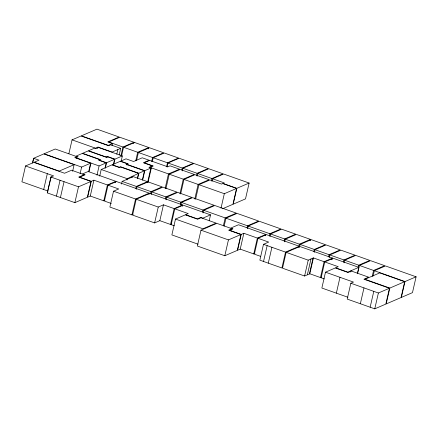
<?xml version="1.0" encoding="UTF-8"?>
<svg xmlns="http://www.w3.org/2000/svg" width="438" height="438" viewBox="0 0 438 438"><rect width="100%" height="100%" fill="white"/><g stroke="black" fill="none" stroke-linecap="round" stroke-linejoin="round"><path stroke-width="0.66" d="M25.53 165.964L53.584 175.895L50.923 177.04L47.293 192.89L74.871 202.652L87.359 197.286L90.989 181.436L78.698 177.083L84.233 174.707L71.586 170.223L64.561 173.24L33.879 162.378L25.53 165.964L21.9 181.814L48.07 191.077M32.56 162.914L33.616 158.293L43.795 153.919L74.142 164.661L72.631 171.269M32.598 162.925L33.66 158.299M43.685 189.528L47.315 173.678M51.126 176.952L47.293 192.89M56.425 196.125L60.055 180.275M68.876 153.727L72.051 139.859L81.085 135.977L108.613 145.723L110.699 144.83L120.691 148.367L119.174 154.97M60.422 197.538L64.052 181.688M76.568 157.987L76.874 156.662L55.237 149.002L44.107 153.787L81.616 167.07L90.622 163.199L88.657 171.789M80.105 173.672L81.616 167.07M74.871 202.652L78.501 186.802L90.989 181.436M88.985 171.647L90.951 163.062M97.729 148.411L98.035 147.091L112.084 152.063L120.691 148.367M115.572 182.651L115.878 181.332L107.403 184.967L93.902 180.188L91.285 181.31L87.655 197.16L90.272 196.038L103.773 200.818L104.983 200.297M90.272 196.038L93.902 180.188M96.973 175.189L99.092 165.942L106.237 162.87L105.027 168.154M99.694 176.103L101.205 169.495L111.931 164.891L119.552 167.59L120.762 167.064L138.539 173.36L137.329 178.644M106.965 157.762L107.266 156.437L114.909 159.147L122.361 155.944L121.151 161.228M105.334 168.022L106.543 162.739L114.603 159.279L113.393 164.562M112.051 145.553L112.506 143.571L107.803 141.907L119.174 137.023L96.962 129.155L81.38 135.851L108.29 145.378L112.506 143.571M103.773 200.818L107.403 184.967M148.942 194.467L149.243 193.147L116.492 181.546L108.022 185.186L104.392 201.037L111.318 203.489M113.699 164.431L114.909 159.147M116.787 154.214L117.849 149.588M120.965 155.616L122.93 147.031L133.973 142.262L133.672 143.582M108.022 185.186L118.725 188.975L113.519 191.214L109.883 207.064L131.931 214.872L133.179 214.341M121.583 155.835L123.549 147.25L134.625 142.492L148.805 147.513L148.504 148.832M121.523 184.053L122.131 181.414L133.251 176.634L147.409 181.65L136.289 186.429L122.131 181.414M126.998 165.093L127.299 163.774L120.302 161.293L112.237 164.759L119.24 167.239L120.439 166.719L138.83 173.234L144.485 170.809L142.366 180.051M126.938 180.034L127.244 178.715L138.539 173.36M135.731 160.845L137.696 152.26L148.805 147.513M131.975 177.614L132.276 176.29M136.585 160.434L138.403 152.512L149.478 147.754L163.659 152.774L152.583 157.532L138.403 152.512M137.62 178.518L138.83 173.234M135.835 188.406L136.289 186.429M136.371 189.315L136.974 186.67L148.082 181.89L162.131 186.862L151.011 191.641L136.974 186.67M131.931 214.872L135.566 199.022L149.243 193.147M182.334 206.293L182.635 204.968L149.9 193.377L136.207 199.252L132.577 215.102L154.625 222.909L159.832 220.67L170.535 224.459L171.745 223.938M142.673 179.919L144.786 170.678L150.88 168.061L147.551 182.586M151.674 161.491L152.583 157.532M152.309 161.721L153.218 157.757L164.294 152.999L178.545 158.041L167.469 162.799L153.218 157.757M148.039 182.394L151.367 167.869L150.037 167.398L153.267 166.007L144.19 162.794L149.692 160.428L167.743 166.823L170.032 165.838L179.476 169.183L168.455 173.919L151.367 167.869M150.557 193.623L151.011 191.641M151.192 194.56L151.794 191.921L162.92 187.141L176.968 192.118L165.849 196.892L151.794 191.921M166.56 166.763L167.469 162.799M167.124 166.966L168.028 163.002L179.104 158.244L193.361 163.292L182.285 168.05L168.028 163.002M154.625 222.909L158.255 207.054L163.462 204.82L174.165 208.608L182.635 204.968M165.131 188.45L168.455 173.919M165.914 188.723L169.238 174.193L180.259 169.462L194.308 174.439L183.292 179.169L169.238 174.193M159.832 220.67L163.462 204.82M165.394 198.874L165.849 196.892M166.024 199.816L166.632 197.171L177.751 192.391L191.871 197.396L180.752 202.17L166.632 197.171M181.83 170.032L182.285 168.05M182.279 170.902L182.881 168.258L193.957 163.5L208.176 168.537L197.1 173.295L182.881 168.258M170.535 224.459L174.165 208.608M209.183 220.796L210.547 214.85L183.254 205.187L174.784 208.827L171.154 224.678L174.357 225.811M179.963 193.7L183.292 179.169M180.653 193.946L183.976 179.416L194.998 174.68L209.145 179.689L198.124 184.42L183.976 179.416M175.501 219.066L202.958 228.789L216.142 223.123L201.047 217.779L197.691 219.219L185.329 214.844L175.501 219.066L171.871 234.916L198.053 244.185M180.297 204.152L180.752 202.17M180.856 205.066L181.463 202.422L192.583 197.648L214.062 205.252L202.942 210.032L181.463 202.422M196.646 175.277L197.1 173.295M197.111 176.153L197.719 173.514L208.789 168.756L222.969 173.776L211.932 178.545L197.719 173.514M194.795 198.951L198.124 184.42M195.578 199.23L198.907 184.699L209.928 179.969L221.529 184.075L222.767 183.544L236.58 188.439L232.95 204.289L222.531 208.762M202.487 212.008L202.942 210.032M203.095 212.939L203.703 210.3L214.823 205.521L236.317 213.131L225.198 217.91L203.703 210.3M211.477 180.527L211.932 178.545M211.943 181.409L212.55 178.764L223.626 174.006L249.134 183.04L245.504 198.89L233.197 204.179L236.827 188.329L249.134 183.04M232.003 228.735L216.837 223.364L200.987 230.174L197.357 246.025L224.814 255.748L237.303 250.383L240.933 234.533L228.641 230.18L232.003 228.735L231.702 230.054M220.998 208.231L224.327 193.7L236.58 188.439M223.38 225.833L225.198 217.91M224.146 226.107L225.964 218.179L237.084 213.405L258.628 221.031L247.508 225.811L225.964 218.179M224.814 255.748L228.444 239.898L240.933 234.533M265.543 235.754L265.844 234.434L257.374 238.069L243.846 233.284L241.228 234.407L237.599 250.257L240.216 249.134L253.744 253.925L254.954 253.405M240.216 249.134L243.846 233.284M247.054 227.793L247.508 225.811M247.596 228.696L248.198 226.057L259.318 221.278L280.939 228.932L269.819 233.711L248.198 226.057M253.744 253.925L257.374 238.069M298.913 247.569L299.214 246.249L266.463 234.653L257.993 238.288L254.363 254.144L260.659 256.372M257.993 238.288L268.697 242.083L263.484 244.316L259.854 260.172L281.902 267.974L285.532 252.124L299.214 246.249M269.365 235.693L269.819 233.711M263.534 261.47L267.164 245.619M269.928 236.602L270.531 233.963L281.65 229.184L295.705 234.16L284.58 238.94L270.531 233.963M268.28 263.15L271.91 247.3M284.131 240.922L284.58 238.94M284.689 241.831L285.297 239.192L296.416 234.412L310.465 239.389L310.164 240.708M332.278 259.384L332.579 258.064L299.926 246.501L286.151 252.343L282.521 268.193L304.591 276.011L309.803 273.772L320.479 277.555L321.623 277.057M298.891 246.145L299.346 244.163L310.465 239.389M299.521 247.087L300.129 244.442L311.248 239.663L325.412 244.678L314.292 249.457L300.129 244.442M304.591 276.011L308.226 260.161L313.433 257.922L324.109 261.705L332.579 258.064M307.345 274.829L310.975 258.978M313.838 251.439L314.292 249.457M309.381 273.953L313.011 258.102M314.358 252.337L314.96 249.693L326.08 244.919L340.2 249.917L329.08 254.697L314.96 249.693M309.803 273.772L313.433 257.922M320.479 277.555L324.109 261.705M357.446 273.296L358.81 267.35L333.225 258.289L324.75 261.929L321.12 277.78L324.334 278.918M328.626 256.673L329.08 254.697M325.494 272.179L353.499 282.094L350.838 283.238L347.208 299.088L374.758 308.845L385.823 304.092L389.453 288.242L363.94 279.209L368.659 277.177L351.407 271.073L348.117 272.485L335.322 267.952L325.494 272.179L321.864 288.029L347.936 297.26M329.19 257.588L329.792 254.949L340.912 250.169L355.059 255.179L343.94 259.953L329.792 254.949M331.457 259.723L331.758 258.404M336.351 293.159L339.981 277.309M343.485 261.935L343.94 259.953M344.022 262.838L344.624 260.199L355.744 255.42L369.847 260.413L358.727 265.193L344.624 260.199M350.712 272.02L351.013 270.7M358.273 267.175L358.727 265.193M357.622 273.367L359.439 265.444L370.559 260.665L384.701 265.674L373.581 270.454L359.439 265.444M360.354 303.742L363.983 287.892M372.218 276.394L373.581 270.454M373.127 276.006L374.337 270.722L385.462 265.943L416.1 276.794L412.47 292.644L401.35 297.418L404.98 281.568L416.1 276.794M370.154 307.213L373.784 291.363L350.838 283.238M374.758 308.845L378.388 292.995L389.453 288.242M389.815 288.084L386.185 303.934L401.055 297.55L404.685 281.694L379.79 272.879L364.92 279.269L389.815 288.084L404.685 281.694M98.035 147.091L95.522 148.17L72.051 139.859M76.874 156.662L74.745 157.581L90.622 163.199M74.142 164.661L59.146 171.105L34.153 162.257L38.982 160.182L33.616 158.293M107.266 156.437L106.056 156.963L88.542 150.76L94.668 148.126L95.9 148.564L98.441 147.475L122.361 155.944M127.299 163.774L126.089 164.294L144.485 170.809M210.547 214.85L202.821 218.168L200.735 217.429L197.374 218.874L185.624 214.713L188.241 213.591L174.784 208.827M358.81 267.35L347.788 272.14L335.618 267.826L338.235 266.704L324.75 261.929M133.973 142.262L119.793 137.242L108.744 141.989L122.93 147.031M123.549 147.25L137.696 152.26M212.55 178.764L224.251 182.909L223.013 183.44L236.827 188.329M198.907 184.699L224.327 193.7M150.88 168.061L148.936 167.371L152.331 165.909L143.385 162.739L149.183 160.248L142.251 157.795L133.59 161.518L126.018 158.835L120.609 161.162L128.224 163.861L127.015 164.381L144.786 170.678M114.603 159.279L107.606 156.799L106.39 157.319L88.235 150.891L82.596 153.311L100.751 159.744L99.541 160.264L106.543 162.739M106.237 162.87L98.594 160.166L99.804 159.646L82.289 153.442L76.146 156.081L78.117 156.782L75.9 157.729L99.092 165.942M101.205 169.495L127.244 178.715M285.297 239.192L299.346 244.163M374.337 270.722L404.98 281.568M115.878 181.332L88.131 171.504L82.585 173.891L85.147 174.795L79.606 177.176L91.285 181.31M265.844 234.434L238.502 224.754L230.782 228.072L232.939 228.833L229.578 230.279L241.228 234.407M113.519 191.214L135.566 199.022M136.207 199.252L158.255 207.054M263.484 244.316L285.532 252.124M286.151 252.343L308.226 260.161M50.923 177.04L78.501 186.802M200.987 230.174L228.444 239.898M373.784 291.363L378.388 292.995"/></g></svg>
